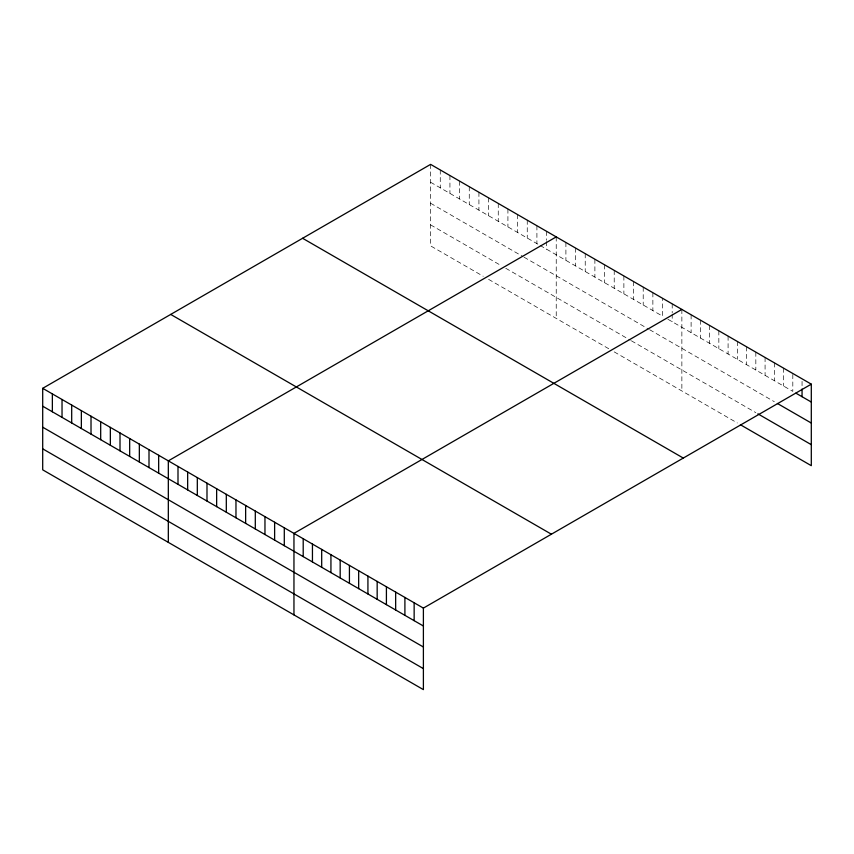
<?xml version="1.0" encoding="UTF-8"?>
<svg xmlns="http://www.w3.org/2000/svg" width="854" height="854" viewBox="0 0 854 854"><rect width="100%" height="100%" fill="white"/><g stroke="black" fill="none" stroke-linecap="round" stroke-linejoin="round"><path stroke-width="0.64" stroke-dasharray="4.27 3.2" d="M430.608 164.374L430.608 245.888L483.225 276.258M430.608 182.254L539.055 244.863M540.134 245.482L662.533 316.151L662.533 298.27M667.903 319.257L792.811 391.367L792.811 373.486M430.608 203.252L522.947 256.563M524.025 257.182L648.581 329.089M649.648 329.719L774.322 401.69M430.608 224.88L501.479 265.797M505.771 268.284L630.327 340.191M631.394 340.81L755.833 412.653M488.595 279.354L608.849 348.795M614.218 351.891L737.333 422.976M802.055 381.375L802.055 387.759M783.566 368.149L783.566 386.029M774.322 362.811L774.322 380.692M765.077 357.474L765.077 375.354M755.833 352.136L755.833 370.017M746.577 346.799L746.577 364.679M737.333 341.461L737.333 359.342M728.088 336.124L728.088 354.004M718.844 330.786L718.844 348.667M709.599 325.449L709.599 343.329M700.355 320.111L700.355 337.992M691.11 314.774L691.11 332.654M681.866 309.436L681.866 390.94M672.205 303.853L672.205 312.788M672.205 314.069L672.205 321.734M652.872 292.698L652.872 310.578M643.211 287.115L643.211 304.995M633.551 281.532L633.551 299.412M623.879 275.959L623.879 293.84M614.218 270.376L614.218 288.257M604.557 264.793L604.557 282.674M594.886 259.221L594.886 277.102M585.225 253.638L585.225 271.519M575.564 248.055L575.564 265.936M565.903 242.483L565.903 260.363M556.232 236.9L556.232 318.414M546.571 231.317L546.571 240.262M546.571 241.543L546.571 249.208M536.91 225.744L536.91 243.625M527.249 220.161L527.249 238.042M517.577 214.578L517.577 232.469M507.916 209.006L507.916 226.886M498.256 203.423L498.256 221.303M488.595 197.85L488.595 215.731M478.923 192.267L478.923 210.148M469.262 186.684L469.262 204.565M459.601 181.112L459.601 198.993M449.93 175.529L449.93 193.41M440.269 169.946L440.269 187.827"/><path stroke-width="1.28" d="M811.3 384.161L423.392 608.112L423.392 689.626L42.7 469.839L42.7 388.324L430.608 164.374L811.3 384.161L811.3 465.676L740.418 424.748M556.232 236.9L168.323 460.861L168.323 542.375M681.866 309.436L293.957 533.387L293.957 614.901M795.896 393.15L811.3 402.042M777.396 403.472L811.3 423.04M757.882 413.838L811.3 444.678M302.594 238.277L683.285 458.064M170.715 314.421L551.406 534.209M42.7 388.324L423.392 608.112M42.7 406.205L423.392 626.003M42.7 427.203L423.392 647.001M42.7 448.841L423.392 668.629M802.055 389.04L802.055 396.704M414.147 602.775L414.147 620.655M404.903 597.437L404.903 615.318M395.658 592.1L395.658 609.98M386.414 586.762L386.414 604.643M377.169 581.425L377.169 599.305M367.925 576.087L367.925 593.968M358.669 570.75L358.669 588.63M349.425 565.412L349.425 583.293M340.18 560.075L340.18 577.955M330.936 554.737L330.936 572.618M321.691 549.4L321.691 567.28M312.447 544.062L312.447 561.943M303.202 538.725L303.202 556.605M284.297 527.804L284.297 545.695M274.625 522.232L274.625 540.112M264.964 516.649L264.964 534.529M255.303 511.066L255.303 528.957M245.642 505.493L245.642 523.374M235.971 499.91L235.971 517.791M226.31 494.338L226.31 512.219M216.649 488.755L216.649 506.635M206.988 483.172L206.988 501.052M197.317 477.599L197.317 495.48M187.656 472.016L187.656 489.897M177.995 466.433L177.995 484.314M158.663 455.278L158.663 473.159M149.002 449.695L149.002 467.576M139.341 444.123L139.341 462.003M129.669 438.54L129.669 456.42M120.008 432.957L120.008 450.837M110.347 427.384L110.347 445.265M100.687 421.801L100.687 439.682M91.015 416.218L91.015 434.099M81.354 410.646L81.354 428.527M71.693 405.063L71.693 422.943M62.032 399.48L62.032 417.371M52.361 393.907L52.361 411.788"/></g></svg>
